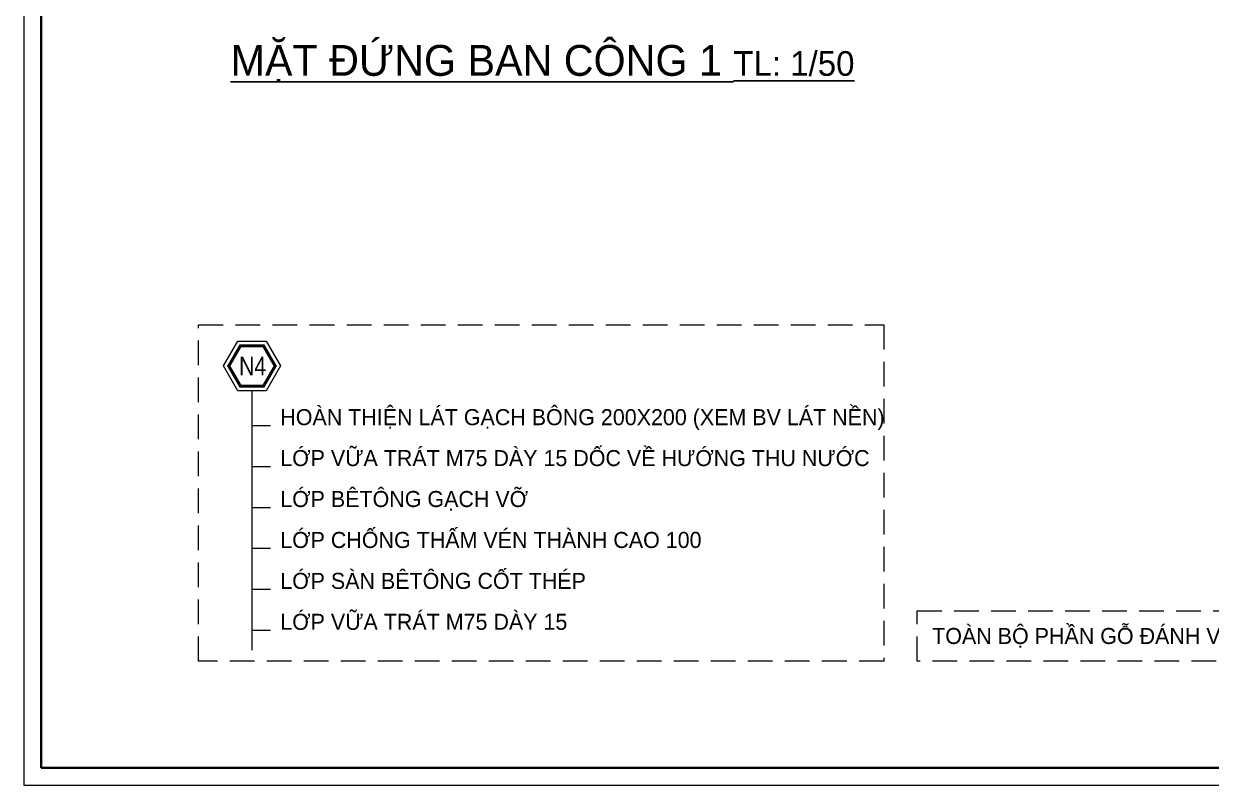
# Model space of a CAD drawing. Header units: inches. Extents: x 88947 to 296847, y 35049 to 161062.
# Drawn here: x 208454 to 213266, y 66815 to 69902 of the extents above; entities that cross this region are included whole.
import ezdxf

# ---------------------------------------------------------------- set-up
doc = ezdxf.new("R2010")
doc.units = ezdxf.units.IN
doc.header["$MEASUREMENT"] = 0
doc.linetypes.add('DASHED', pattern=[0.75, 0.5, -0.25])
for name, color, linetype, lineweight in [('A-Text', 30, 'Continuous', 9), ('A-Wall', 2, 'Continuous', 35), ('HACTH', 8, 'Continuous', 5), ('KHUNG 2', 144, 'Continuous', 18), ('KY HIEU', 4, 'Continuous', 25)]:
    doc.layers.add(name, color=color, linetype=linetype, lineweight=lineweight)
doc.layers.add('text', color=2, linetype='Continuous')
doc.styles.add('DDCo-B-Helve-condense', font='VHELVCB.TTF')
doc.styles.add('FRANKO', font='VFRANKO.TTF')
doc.styles.add('VNCENTURYH', font='VHAVAN.TTF')

# ---------------------------------------------------------------- blocks, each defined once
blk = doc.blocks.new('khung ten')
at = {"layer": 'A-Wall', "ltscale": 0.7}
blk.add_lwpolyline([(267204, -219099), (305804, -219099), (305804, -190799), (267204, -190799)], close=True, dxfattribs=at)
at = {"layer": 'KHUNG 2', "ltscale": 0.7}
blk.add_lwpolyline([(267004, -219299), (306004, -219299), (306004, -190599), (267004, -190599)], close=True, dxfattribs=at)

msp = doc.modelspace()

# ---------------------------------------------------------------- linework, layer by layer
at = {"layer": 'HACTH', "color": 252}
msp.add_lwpolyline([(209263.6, 68514.7), (209321.4, 68614.8), (209437.1, 68614.8), (209494.9, 68514.7), (209437.1, 68414.5), (209321.4, 68414.5)], close=True, dxfattribs=at)
for points in [[(209379.3, 68414.5), (209379.3, 67362.9)], [(209455, 68272.2), (209379.3, 68272.2)], [(209455, 68106.3), (209379.3, 68106.3)], [(209455, 67940.3), (209379.3, 67940.3)], [(209455, 67774.4), (209379.3, 67774.4)], [(209455, 67608.5), (209379.3, 67608.5)], [(209455, 67442.5), (209379.3, 67442.5)]]:
    msp.add_lwpolyline(points, dxfattribs=at)
at = {"layer": 'KHUNG 2', "linetype": 'DASHED', "ltscale": 200}
for points in [[(209163, 68681.2), (211939.1, 68681.2), (211939.1, 67317.7), (209163, 67317.7)], [(212074.7, 67522.5), (213886.9, 67522.5), (213886.9, 67317.7), (212074.7, 67317.7)]]:
    msp.add_lwpolyline(points, close=True, dxfattribs=at)
at = {"layer": 'KY HIEU', "const_width": 12.5}
msp.add_lwpolyline([(209285.2, 68514.7), (209332.2, 68596.1), (209426.3, 68596.1), (209473.3, 68514.7), (209426.3, 68433.2), (209332.2, 68433.2)], close=True, dxfattribs=at)

# ---------------------------------------------------------------- block references
at = {"layer": 'A-Text', "xscale": 0.3535714285681024, "yscale": 0.3535714286845177, "zscale": 0.3535714286832132}
msp.add_blockref('khung ten', (114049.4, 144353.1), dxfattribs=at)

# ---------------------------------------------------------------- texts
at = {"layer": 'KY HIEU', "style": 'DDCo-B-Helve-condense'}
msp.add_text('N4', height=75, dxfattribs=at).set_placement((209327, 68477))
at = {"layer": 'text', "style": 'FRANKO'}
for s, p in [('HOAØN THIEÄN LAÙT GAÏCH BOÂNG 200X200 (XEM BV LAÙT NEÀN) ', (209494, 68274.7)), ('LÔÙP VÖÕA TRAÙT M75 DAØY 15 DOÁC VEÀ HÖÔÙNG THU NÖÔÙC', (209494, 68108.8)), ('LÔÙP BEÂTOÂNG GAÏCH VÔÕ', (209494, 67942.9)), ('LÔÙP CHOÁNG THAÁM VEÙN THAØNH CAO 100', (209494, 67776.9)), ('LÔÙP SAØN BEÂTOÂNG COÁT THEÙP', (209494, 67611)), ('LÔÙP VÖÕA TRAÙT M75 DAØY 15', (209494, 67445.1)), ('TOAØN BOÄ PHAÀN GOÃ ÑAÙNH VERNI ÑOÀNG MAØU', (212135.6, 67387.7))]:
    msp.add_text(s, height=65, dxfattribs=at).set_placement(p)
at = {"layer": 'text', "insert": (209292.8, 69815.8), "char_height": 125, "width": 6721.758, "attachment_point": 1, "style": 'VNCENTURYH'}
msp.add_mtext('{\\fVNI-Franko|b0|i0|c0|p2;\\LMAËT ÑÖÙNG BAN COÂNG 1 \\H0.8x;TL: 1/50}', dxfattribs=at)

doc.saveas('drawing.dxf')
